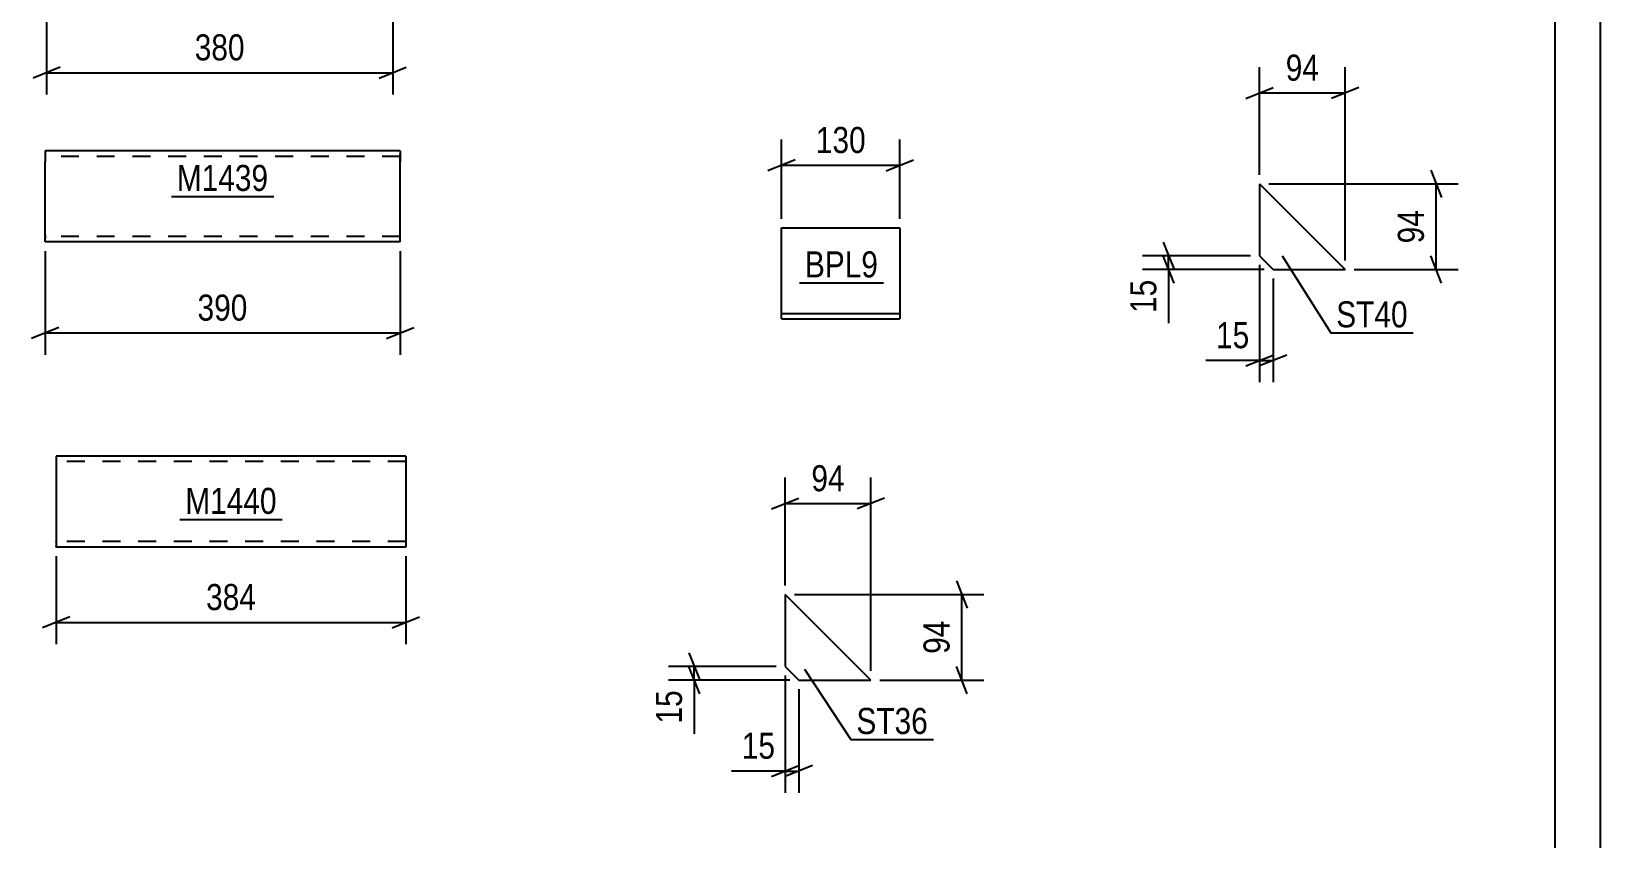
# Model space of a CAD drawing. Header units: millimetres. Extents: x 0 to 594, y 0 to 420.
# Drawn here: x 421.6 to 594, y 185.6 to 274.3 of the extents above; entities that cross this region are included whole.
import ezdxf

# ---------------------------------------------------------------- set-up
doc = ezdxf.new("R2010")
doc.units = ezdxf.units.MM
doc.linetypes.add('DXK_LINE_DOT2', pattern=[3.9198, 1.9599, -1.9599])
doc.styles.add('Arial Narrow', font='ARIALN.TTF', dxfattribs={"height": 0.2})

# ---------------------------------------------------------------- blocks, each defined once
blk = doc.blocks.new('Unknown-232816030-39086 - 69771')
at = {"color": 5, "linetype": 'Continuous'}
for p, q in [((594, 0), (594, 420)), ((589, 5), (589, 415))]:
    blk.add_line(p, q, dxfattribs=at)
blk = doc.blocks.new('Part-232816030-69935 - 69934')
at = {"color": 2, "linetype": 'Continuous'}
for p, q in [((423.07, 261.14), (423.07, 259.94)), ((462.08, 261.14), (423.07, 261.14)), ((462.08, 261.14), (462.08, 261.05)), ((462.08, 261.05), (462.08, 259.94)), ((423.07, 251.88), (423.07, 259.94)), ((462.08, 251.14), (462.08, 259.94)), ((423.07, 251.23), (423.07, 251.88)), ((423.07, 251.14), (423.07, 251.23)), ((462.08, 251.14), (423.07, 251.14))]:
    blk.add_line(p, q, dxfattribs=at)
at = {"color": 7, "linetype": 'DXK_LINE_DOT2'}
for p, q in [((462.08, 260.54), (423.07, 260.54)), ((462.08, 259.94), (462.08, 260.79)), ((423.07, 251.88), (423.07, 251.49)), ((423.07, 251.74), (423.07, 251.79)), ((462.08, 251.74), (462.08, 251.79)), ((462.08, 251.74), (423.07, 251.74)), ((423.07, 251.14), (423.07, 251.14))]:
    blk.add_line(p, q, dxfattribs=at)
blk = doc.blocks.new('Part-232816030-69959 - 69958')
at = {"color": 2, "linetype": 'Continuous'}
for p, q in [((462.71, 227.61), (424.3, 227.61)), ((424.3, 227.61), (424.3, 217.7)), ((462.71, 227.61), (462.71, 217.61)), ((424.3, 217.61), (424.3, 217.7)), ((462.71, 217.61), (424.3, 217.61))]:
    blk.add_line(p, q, dxfattribs=at)
at = {"color": 7, "linetype": 'DXK_LINE_DOT2'}
for p, q in [((462.71, 227.01), (424.3, 227.01)), ((424.3, 218.21), (424.3, 218.25)), ((462.71, 218.21), (424.3, 218.21)), ((462.71, 218.21), (462.71, 218.25))]:
    blk.add_line(p, q, dxfattribs=at)
blk = doc.blocks.new('Part-232816030-70055 - 70054')
at = {"color": 2, "linetype": 'Continuous'}
for p, q in [((513.81, 202.99), (504.41, 212.39)), ((504.41, 212.39), (504.41, 204.49)), ((504.41, 204.49), (505.91, 202.99)), ((505.91, 202.99), (513.81, 202.99))]:
    blk.add_line(p, q, dxfattribs=at)
blk = doc.blocks.new('Part-232816030-70065 - 70064')
at = {"color": 2, "linetype": 'Continuous'}
for p, q in [((504.01, 242.73), (504.01, 252.68)), ((504.01, 252.68), (517.01, 252.68)), ((517.01, 252.68), (517.01, 252.64)), ((517.01, 252.64), (517.01, 242.73)), ((504.01, 243.28), (517.01, 243.28)), ((504.01, 242.68), (504.01, 242.73)), ((504.01, 242.68), (517.01, 242.68)), ((517.01, 242.73), (517.01, 242.68))]:
    blk.add_line(p, q, dxfattribs=at)
at = {"color": 7, "linetype": 'DXK_LINE_DOT2'}
for p, q in [((504.01, 252.13), (504.01, 252.64)), ((504.01, 242.73), (504.01, 242.68)), ((517.01, 242.68), (517.01, 242.73))]:
    blk.add_line(p, q, dxfattribs=at)
blk = doc.blocks.new('Part-232816030-70072 - 70071')
at = {"color": 2, "linetype": 'Continuous'}
for p, q in [((556.53, 257.51), (556.53, 249.61)), ((556.53, 257.51), (565.93, 248.11)), ((556.53, 249.61), (558.03, 248.11)), ((558.03, 248.11), (565.93, 248.11))]:
    blk.add_line(p, q, dxfattribs=at)
blk = doc.blocks.new('StraightDimension-232816030-70266 - 69934')
at = {"color": 7, "linetype": 'Continuous'}
for p, q in [((423.07, 250.14), (423.07, 238.74)), ((462.08, 250.14), (462.08, 238.74)), ((424.57, 241.74), (421.57, 240.54)), ((460.58, 240.54), (463.58, 241.74)), ((423.07, 241.14), (462.08, 241.14))]:
    blk.add_line(p, q, dxfattribs=at)
at = {"color": 0}
blk.add_wipeout([(445.92, 241.89), (445.92, 246.09), (439.23, 246.09), (439.23, 241.89)], dxfattribs=at)
at = {"color": 3, "style": 'Arial Narrow'}
blk.add_text('390', height=2.863, dxfattribs=at).set_placement((439.83, 242.49))
blk = doc.blocks.new('StraightDimension-232816030-70270 - 69958')
at = {"color": 7, "linetype": 'Continuous'}
for p, q in [((424.3, 216.61), (424.3, 206.93)), ((462.71, 216.61), (462.71, 206.93)), ((425.8, 209.93), (422.8, 208.73)), ((424.3, 209.33), (462.71, 209.33)), ((461.21, 208.73), (464.21, 209.93))]:
    blk.add_line(p, q, dxfattribs=at)
at = {"color": 0}
blk.add_wipeout([(446.85, 210.08), (446.85, 214.28), (440.17, 214.28), (440.17, 210.08)], dxfattribs=at)
at = {"color": 3, "style": 'Arial Narrow'}
blk.add_text('384', height=2.863, dxfattribs=at).set_placement((440.77, 210.68))
blk = doc.blocks.new('StraightDimension-232816030-70282 - 70016')
at = {"color": 7, "linetype": 'Continuous'}
for p, q in [((423.25, 276.84), (423.25, 267.34)), ((461.27, 276.84), (461.27, 267.34)), ((424.75, 270.34), (421.75, 269.14)), ((423.25, 269.74), (461.27, 269.74)), ((459.77, 269.14), (462.77, 270.34))]:
    blk.add_line(p, q, dxfattribs=at)
at = {"color": 0}
blk.add_wipeout([(445.6, 270.49), (445.6, 274.69), (438.92, 274.69), (438.92, 270.49)], dxfattribs=at)
at = {"color": 3, "style": 'Arial Narrow'}
blk.add_text('380', height=2.863, dxfattribs=at).set_placement((439.52, 271.09))
blk = doc.blocks.new('StraightDimension-232816030-70306 - 70054')
at = {"color": 7, "linetype": 'Continuous'}
for p, q in [((493.81, 205.99), (495.01, 202.99)), ((503.41, 204.49), (491.56, 204.49)), ((495.01, 201.49), (493.81, 204.49)), ((494.41, 202.99), (494.41, 204.49)), ((504.91, 202.99), (491.56, 202.99))]:
    blk.add_line(p, q, dxfattribs=at)
at = {"color": 0}
blk.add_wipeout([(493.66, 202.47), (489.46, 202.47), (489.46, 197.61), (493.66, 197.61)], dxfattribs=at)
at = {"color": 7, "linetype": 'Continuous'}
blk.add_line((494.41, 202.99), (494.41, 197.09), dxfattribs=at)
blk.add_line((494.41, 202.99), (494.41, 197.09), dxfattribs=at)
at = {"color": 3, "style": 'Arial Narrow'}
blk.add_text('15', height=2.863, rotation=90.0002, dxfattribs=at).set_placement((493.06, 198.21))
blk = doc.blocks.new('StraightDimension-232816030-70298 - 70054')
at = {"color": 7, "linetype": 'Continuous'}
for p, q in [((504.41, 203.49), (504.41, 190.59)), ((505.91, 201.99), (505.91, 190.59)), ((502.91, 192.39), (505.91, 193.59)), ((507.41, 193.59), (504.41, 192.39)), ((504.41, 192.99), (505.91, 192.99))]:
    blk.add_line(p, q, dxfattribs=at)
at = {"color": 0}
blk.add_wipeout([(503.88, 193.74), (503.88, 197.94), (499.03, 197.94), (499.03, 193.74)], dxfattribs=at)
at = {"color": 7, "linetype": 'Continuous'}
blk.add_line((504.41, 192.99), (498.5, 192.99), dxfattribs=at)
blk.add_line((504.41, 192.99), (498.5, 192.99), dxfattribs=at)
at = {"color": 3, "style": 'Arial Narrow'}
blk.add_text('15', height=2.863, dxfattribs=at).set_placement((499.63, 194.34))
blk = doc.blocks.new('StraightDimension-232816030-70310 - 70054')
at = {"color": 7, "linetype": 'Continuous'}
for p, q in [((523.21, 213.89), (524.41, 210.89)), ((505.41, 212.39), (526.21, 212.39)), ((523.81, 202.99), (523.81, 212.39)), ((524.41, 201.49), (523.21, 204.49)), ((514.81, 202.99), (526.21, 202.99))]:
    blk.add_line(p, q, dxfattribs=at)
at = {"color": 0}
blk.add_wipeout([(523.06, 210.12), (518.86, 210.12), (518.86, 205.27), (523.06, 205.27)], dxfattribs=at)
at = {"color": 3, "style": 'Arial Narrow'}
blk.add_text('94', height=2.863, rotation=90.0002, dxfattribs=at).set_placement((522.46, 205.87))
blk = doc.blocks.new('StraightDimension-232816030-70302 - 70054')
at = {"color": 7, "linetype": 'Continuous'}
for p, q in [((504.41, 213.39), (504.41, 225.24)), ((513.81, 203.99), (513.81, 225.24)), ((502.91, 221.79), (505.91, 222.99)), ((515.31, 222.99), (512.31, 221.79)), ((504.41, 222.39), (513.81, 222.39))]:
    blk.add_line(p, q, dxfattribs=at)
at = {"color": 0}
blk.add_wipeout([(511.54, 223.14), (511.54, 227.34), (506.68, 227.34), (506.68, 223.14)], dxfattribs=at)
at = {"color": 3, "style": 'Arial Narrow'}
blk.add_text('94', height=2.863, dxfattribs=at).set_placement((507.28, 223.74))
blk = doc.blocks.new('StraightDimension-232816030-70314 - 70064')
at = {"color": 7, "linetype": 'Continuous'}
for p, q in [((504.01, 253.68), (504.01, 262.41)), ((517.01, 253.68), (517.01, 262.41)), ((505.51, 260.16), (502.51, 258.96)), ((504.01, 259.56), (517.01, 259.56)), ((515.51, 258.96), (518.51, 260.16))]:
    blk.add_line(p, q, dxfattribs=at)
at = {"color": 0}
blk.add_wipeout([(513.86, 260.31), (513.86, 264.51), (507.17, 264.51), (507.17, 260.31)], dxfattribs=at)
at = {"color": 3, "style": 'Arial Narrow'}
blk.add_text('130', height=2.863, dxfattribs=at).set_placement((507.77, 260.91))
blk = doc.blocks.new('StraightDimension-232816030-70326 - 70071')
at = {"color": 7, "linetype": 'Continuous'}
for p, q in [((545.93, 251.11), (547.13, 248.11)), ((555.53, 249.61), (543.68, 249.61)), ((547.13, 246.61), (545.93, 249.61)), ((546.53, 248.11), (546.53, 249.61)), ((557.03, 248.11), (543.68, 248.11))]:
    blk.add_line(p, q, dxfattribs=at)
at = {"color": 0}
blk.add_wipeout([(545.78, 247.58), (541.58, 247.58), (541.58, 242.73), (545.78, 242.73)], dxfattribs=at)
at = {"color": 7, "linetype": 'Continuous'}
blk.add_line((546.53, 248.11), (546.53, 242.2), dxfattribs=at)
blk.add_line((546.53, 248.11), (546.53, 242.2), dxfattribs=at)
at = {"color": 3, "style": 'Arial Narrow'}
blk.add_text('15', height=2.863, rotation=90.0002, dxfattribs=at).set_placement((545.18, 243.33))
blk = doc.blocks.new('StraightDimension-232816030-70318 - 70071')
at = {"color": 7, "linetype": 'Continuous'}
for p, q in [((556.53, 248.61), (556.53, 235.71)), ((558.03, 247.11), (558.03, 235.71)), ((555.03, 237.51), (558.03, 238.71)), ((559.53, 238.71), (556.53, 237.51)), ((556.53, 238.11), (558.03, 238.11))]:
    blk.add_line(p, q, dxfattribs=at)
at = {"color": 0}
blk.add_wipeout([(556, 238.86), (556, 243.06), (551.14, 243.06), (551.14, 238.86)], dxfattribs=at)
at = {"color": 7, "linetype": 'Continuous'}
blk.add_line((556.53, 238.11), (550.62, 238.11), dxfattribs=at)
blk.add_line((556.53, 238.11), (550.62, 238.11), dxfattribs=at)
at = {"color": 3, "style": 'Arial Narrow'}
blk.add_text('15', height=2.863, dxfattribs=at).set_placement((551.74, 239.46))
blk = doc.blocks.new('StraightDimension-232816030-70330 - 70071')
at = {"color": 7, "linetype": 'Continuous'}
for p, q in [((575.33, 259.01), (576.53, 256.01)), ((557.53, 257.51), (578.33, 257.51)), ((575.93, 248.11), (575.93, 257.51)), ((576.53, 246.61), (575.33, 249.61)), ((566.93, 248.11), (578.33, 248.11))]:
    blk.add_line(p, q, dxfattribs=at)
at = {"color": 0}
blk.add_wipeout([(575.18, 255.24), (570.98, 255.24), (570.98, 250.38), (575.18, 250.38)], dxfattribs=at)
at = {"color": 3, "style": 'Arial Narrow'}
blk.add_text('94', height=2.863, rotation=90.0002, dxfattribs=at).set_placement((574.58, 250.98))
blk = doc.blocks.new('StraightDimension-232816030-70322 - 70071')
at = {"color": 7, "linetype": 'Continuous'}
for p, q in [((556.53, 258.51), (556.53, 270.36)), ((565.93, 249.11), (565.93, 270.36)), ((555.03, 266.91), (558.03, 268.11)), ((556.53, 267.51), (565.93, 267.51)), ((567.43, 268.11), (564.43, 266.91))]:
    blk.add_line(p, q, dxfattribs=at)
at = {"color": 0}
blk.add_wipeout([(563.65, 268.26), (563.65, 272.46), (558.8, 272.46), (558.8, 268.26)], dxfattribs=at)
at = {"color": 3, "style": 'Arial Narrow'}
blk.add_text('94', height=2.863, dxfattribs=at).set_placement((559.4, 268.86))
blk = doc.blocks.new('Mark-232816030-70364 - 69934')
at = {"color": 0}
blk.add_wipeout([(447.6, 256.74), (447.6, 259.74), (437.55, 259.74), (437.55, 256.74)], dxfattribs=at)
blk.add_wipeout([(447.6, 256.74), (447.6, 259.74), (437.55, 259.74), (437.55, 256.74)], dxfattribs=at)
at = {"color": 30, "linetype": 'Continuous'}
blk.add_line((436.95, 256.14), (448.2, 256.14), dxfattribs=at)
at = {"color": 3, "style": 'Arial Narrow'}
blk.add_text('M1439', height=2.863, dxfattribs=at).set_placement((437.55, 256.74))
blk = doc.blocks.new('Mark-232816030-70367 - 69958')
at = {"color": 0}
blk.add_wipeout([(448.53, 221.25), (448.53, 224.25), (438.48, 224.25), (438.48, 221.25)], dxfattribs=at)
blk.add_wipeout([(448.53, 221.25), (448.53, 224.25), (438.48, 224.25), (438.48, 221.25)], dxfattribs=at)
at = {"color": 30, "linetype": 'Continuous'}
blk.add_line((437.88, 220.65), (449.13, 220.65), dxfattribs=at)
at = {"color": 3, "style": 'Arial Narrow'}
blk.add_text('M1440', height=2.863, dxfattribs=at).set_placement((438.48, 221.25))
blk = doc.blocks.new('Mark-232816030-70385 - 70054')
at = {"color": 0}
blk.add_wipeout([(520.08, 197.06), (520.08, 200.06), (512.23, 200.06), (512.23, 197.06)], dxfattribs=at)
blk.add_wipeout([(520.08, 197.06), (520.08, 200.06), (512.23, 200.06), (512.23, 197.06)], dxfattribs=at)
at = {"color": 30, "linetype": 'Continuous'}
for p, q in [((506.54, 204.2), (511.63, 196.46)), ((511.63, 196.46), (520.68, 196.46))]:
    blk.add_line(p, q, dxfattribs=at)
at = {"color": 3, "style": 'Arial Narrow'}
blk.add_text('ST36', height=2.863, dxfattribs=at).set_placement((512.23, 197.06))
blk = doc.blocks.new('Mark-232816030-70388 - 70064')
at = {"color": 0}
blk.add_wipeout([(514.61, 247.24), (514.61, 250.24), (506.57, 250.24), (506.57, 247.24)], dxfattribs=at)
blk.add_wipeout([(514.61, 247.24), (514.61, 250.24), (506.57, 250.24), (506.57, 247.24)], dxfattribs=at)
at = {"color": 30, "linetype": 'Continuous'}
blk.add_line((505.97, 246.64), (515.21, 246.64), dxfattribs=at)
at = {"color": 3, "style": 'Arial Narrow'}
blk.add_text('BPL9', height=2.863, dxfattribs=at).set_placement((506.57, 247.24))
blk = doc.blocks.new('Mark-232816030-70391 - 70071')
at = {"color": 0}
blk.add_wipeout([(572.81, 241.75), (572.81, 244.75), (564.95, 244.75), (564.95, 241.75)], dxfattribs=at)
blk.add_wipeout([(572.81, 241.75), (572.81, 244.75), (564.95, 244.75), (564.95, 241.75)], dxfattribs=at)
at = {"color": 30, "linetype": 'Continuous'}
for p, q in [((559.02, 249.62), (564.35, 241.15)), ((564.35, 241.15), (573.41, 241.15))]:
    blk.add_line(p, q, dxfattribs=at)
at = {"color": 3, "style": 'Arial Narrow'}
blk.add_text('ST40', height=2.863, dxfattribs=at).set_placement((564.95, 241.75))

msp = doc.modelspace()

# ---------------------------------------------------------------- block references
for name in ['Unknown-232816030-39086 - 69771', 'Part-232816030-69935 - 69934', 'Part-232816030-70072 - 70071', 'Part-232816030-70065 - 70064', 'Part-232816030-69959 - 69958', 'Part-232816030-70055 - 70054']:
    msp.add_blockref(name, (0, 0))

# ---------------------------------------------------------------- next in the draw order: block references
for name in ['StraightDimension-232816030-70282 - 70016', 'StraightDimension-232816030-70314 - 70064', 'Mark-232816030-70364 - 69934', 'StraightDimension-232816030-70266 - 69934', 'Mark-232816030-70388 - 70064', 'StraightDimension-232816030-70326 - 70071', 'Mark-232816030-70367 - 69958', 'StraightDimension-232816030-70270 - 69958', 'StraightDimension-232816030-70306 - 70054']:
    msp.add_blockref(name, (0, 0))

# ---------------------------------------------------------------- next in the draw order: block references
for name in ['StraightDimension-232816030-70318 - 70071', 'StraightDimension-232816030-70298 - 70054']:
    msp.add_blockref(name, (0, 0))

# ---------------------------------------------------------------- next in the draw order: block references
for name in ['StraightDimension-232816030-70330 - 70071', 'StraightDimension-232816030-70310 - 70054']:
    msp.add_blockref(name, (0, 0))

# ---------------------------------------------------------------- next in the draw order: block references
for name in ['StraightDimension-232816030-70322 - 70071', 'StraightDimension-232816030-70302 - 70054']:
    msp.add_blockref(name, (0, 0))

# ---------------------------------------------------------------- next in the draw order: block references
for name in ['Mark-232816030-70391 - 70071', 'Mark-232816030-70385 - 70054']:
    msp.add_blockref(name, (0, 0))

doc.saveas('drawing.dxf')
